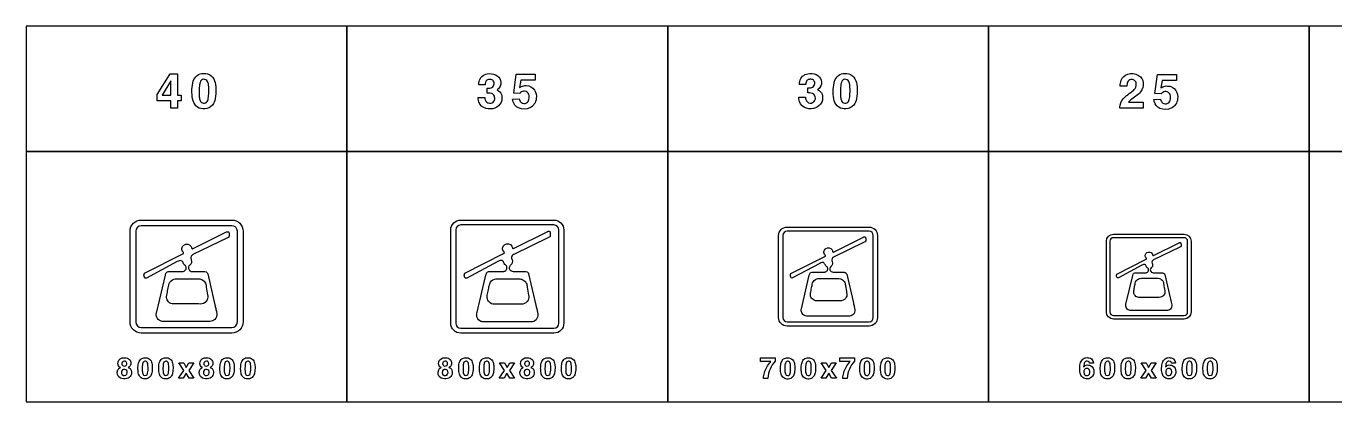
# Model space of a CAD drawing. Extents: x 0 to 18160, y 0 to 2655.
# Drawn here: x 0 to 9262, y 0 to 2655 of the extents above; entities that cross this region are included whole.
import ezdxf

# ---------------------------------------------------------------- set-up
doc = ezdxf.new("R2010")
doc.units = 0
doc.header["$MEASUREMENT"] = 0

msp = doc.modelspace()

# ---------------------------------------------------------------- linework, layer by layer
for points in [[(0, 1770), (2270, 1770), (2270, 2655), (0, 2655)], [(2270, 1770), (4540, 1770), (4540, 2655), (2270, 2655)], [(4540, 1770), (6810, 1770), (6810, 2655), (4540, 2655)], [(6810, 1770), (9080, 1770), (9080, 2655), (6810, 2655)], [(9080, 1770), (11350, 1770), (11350, 2655), (9080, 2655)], [(927.496, 2171.35), (1017.9, 2317.79), (1070.98, 2317.79), (1070.98, 2166.57), (1097.95, 2166.57), (1097.95, 2128.53), (1070.98, 2128.53), (1070.98, 2076.28), (1023.46, 2076.28), (1023.46, 2128.53), (927.496, 2128.53)], [(1023.46, 2269.13), (963.474, 2166.57), (1023.46, 2166.57)], [(0, 0), (2270, 0), (2270, 1770), (0, 1770)], [(2270, 0), (4540, 0), (4540, 1770), (2270, 1770)], [(4540, 0), (6810, 0), (6810, 1770), (4540, 1770)], [(6810, 0), (9080, 0), (9080, 1770), (6810, 1770)], [(9080, 0), (11350, 0), (11350, 1770), (9080, 1770)], [(1115.2, 221.769), (1080.08, 276.319), (1114.84, 276.319), (1133.11, 242.267), (1151.83, 276.319), (1185.98, 276.319), (1150.44, 222.29), (1186.95, 166.272), (1152.4, 166.272), (1132.54, 202.362), (1112.14, 166.272), (1077.99, 166.272)], [(3385.19, 221.769), (3350.07, 276.319), (3384.84, 276.319), (3403.11, 242.267), (3421.83, 276.319), (3455.97, 276.319), (3420.43, 222.29), (3456.95, 166.271), (3422.4, 166.271), (3402.54, 202.361), (3382.14, 166.271), (3347.99, 166.271)], [(5662.41, 221.387), (5627.29, 275.936), (5662.06, 275.936), (5680.33, 241.884), (5699.05, 275.936), (5733.19, 275.936), (5697.65, 221.908), (5734.17, 165.889), (5699.62, 165.889), (5679.76, 201.979), (5659.35, 165.889), (5625.21, 165.889)], [(7925.79, 221.523), (7890.67, 276.072), (7925.43, 276.072), (7943.7, 242.02), (7962.42, 276.072), (7996.57, 276.072), (7961.03, 222.044), (7997.54, 166.025), (7962.99, 166.025), (7943.13, 202.115), (7922.73, 166.025), (7888.58, 166.025)]]:
    msp.add_lwpolyline(points, close=True)
for points in [[(1173.29, 2191.65, -0.0563084), (1179.34, 2254.48, -0.130301), (1201.53, 2298.28, -0.174843), (1243.35, 2319.69, -0.147552), (1296.47, 2313.05, -0.192146), (1333.28, 2269.88, -0.0833996), (1342.52, 2212.85, -0.0545507), (1337.51, 2142.08, -0.116773), (1318.43, 2098, -0.221099), (1263.57, 2070.32, -0.162564), (1212.11, 2082.84, -0.174743), (1180.84, 2128.26, -0.0640867), (1173.37, 2186.95)], [(3199.84, 2150.87), (3246.2, 2150.87, 0.0411845), (3248.26, 2135.66, 0.335066), (3278.75, 2110.39, 0.276505), (3310.74, 2124.92, 0.158203), (3316.31, 2145.65, 0.0878221), (3313.34, 2161.57, 0.217575), (3294.82, 2178.43, 0.0882727), (3273.57, 2181.56), (3262.75, 2181.56), (3262.75, 2216.82, 0.0282129), (3282.34, 2217.42, 0.50028), (3309.32, 2262.91, 0.235001), (3290.79, 2277.96, 0.165496), (3265.12, 2275.67, 0.220849), (3250.9, 2259.12, 0.055705), (3248.02, 2240.92), (3203.2, 2240.92, -0.0488003), (3204.97, 2263.51, -0.30773), (3262.59, 2318.01, -0.146685), (3322.07, 2312.08, -0.469869), (3348.61, 2219.31, -0.0891152), (3336.57, 2207.54), (3332.3, 2204.54, -0.0245333), (3343.48, 2198.14, -0.202429), (3365.75, 2161.45, -0.422325), (3303.08, 2072, -0.154301), (3238.98, 2079.19, -0.287878), (3199.96, 2139.89, -0.0143877)], [(3442.43, 2139.57), (3489.39, 2141.35, 0.0452719), (3495.79, 2125.12, 0.0567733), (3500.53, 2118.25, 0.070207), (3504.95, 2114.77, 0.264984), (3540.97, 2112.87, 0.20748), (3558.38, 2135.98, 0.147389), (3557.24, 2174.01, 0.308532), (3527.86, 2195.42, 0.215743), (3498.08, 2185.19, 0.028781), (3492.71, 2178.95), (3450.09, 2180.96), (3467.91, 2315.64), (3601.95, 2315.64), (3601.95, 2273.77), (3501.51, 2273.77), (3492.55, 2221.76, -0.0211252), (3505.46, 2229.3, -0.121371), (3538.8, 2235.15, -0.244671), (3598.59, 2203.2, -0.173069), (3610.16, 2144.07, -0.256779), (3564.98, 2078.08, -0.199585), (3485.44, 2077.01, -0.245625), (3445.16, 2125.91, -0.0170062)], [(5469.08, 2152.28), (5515.45, 2152.28, 0.0411845), (5517.5, 2137.08, 0.335066), (5547.99, 2111.8, 0.276505), (5579.98, 2126.34, 0.158203), (5585.55, 2147.07, 0.0878221), (5582.59, 2162.99, 0.217575), (5564.07, 2179.85, 0.0882727), (5542.82, 2182.97), (5532, 2182.97), (5532, 2218.24, 0.0282129), (5551.59, 2218.83, 0.50028), (5578.56, 2264.33, 0.235001), (5560.04, 2279.38, 0.165496), (5534.37, 2277.09, 0.220849), (5520.15, 2260.54, 0.055705), (5517.27, 2242.33), (5472.44, 2242.33, -0.0488003), (5474.22, 2264.92, -0.30773), (5531.84, 2319.43, -0.146685), (5591.32, 2313.5, -0.469869), (5617.86, 2220.73, -0.0891152), (5605.81, 2208.96), (5601.55, 2205.96, -0.0245333), (5612.72, 2199.56, -0.202429), (5635, 2162.87, -0.422325), (5572.32, 2073.41, -0.154301), (5508.22, 2080.6, -0.287878), (5469.2, 2141.31, -0.0143877)], [(5711.68, 2191.65, -0.0563084), (5717.72, 2254.48, -0.130301), (5739.91, 2298.28, -0.174843), (5781.74, 2319.69, -0.147552), (5834.86, 2313.05, -0.192146), (5871.67, 2269.88, -0.0833996), (5880.91, 2212.85, -0.0545507), (5875.89, 2142.08, -0.116773), (5856.82, 2098, -0.221099), (5801.96, 2070.32, -0.162564), (5750.5, 2082.84, -0.174743), (5719.22, 2128.26, -0.0640867), (5711.76, 2186.95)], [(7741.06, 2074.79, -0.0640343), (7742.32, 2095.72, -0.161687), (7778.14, 2156.27, -0.0283718), (7819.97, 2188.65, 0.0545111), (7840.86, 2206.58, 0.192461), (7855.83, 2246.12, 0.234238), (7842.24, 2272.5, 0.196223), (7816.93, 2277.28, 0.252425), (7795.01, 2260.1, 0.0856617), (7790.86, 2243.08, 0.0202329), (7790.15, 2231.39), (7743.51, 2231.39, -0.0983795), (7749.55, 2272.7, -0.245047), (7795.72, 2315.83, -0.207102), (7872.69, 2307.49, -0.233443), (7905.15, 2255.16, -0.20961), (7886.99, 2190.98, -0.0785124), (7853.06, 2159.51, 0.0107372), (7817.24, 2133.72, 0.0665092), (7801.37, 2117.68), (7905.86, 2117.68), (7905.86, 2074.79)], [(1224.67, 2161.12, 0.0124589), (1225.19, 2154.8, 0.0668192), (1230.8, 2129.4, 0.615362), (1281.7, 2123.79, 0.0726881), (1287.15, 2136.83, 0.0588562), (1291.85, 2174.11, 0.0389037), (1290.23, 2241.09, 0.084671), (1283.64, 2264.43, 0.156013), (1272.18, 2276.6, 0.143208), (1256.47, 2279.56, 0.172584), (1240.71, 2273.36, 0.132565), (1230.76, 2257.8, 0.0498315), (1226.21, 2236.08, 0.0368731)], [(5763.06, 2161.12, 0.0124589), (5763.57, 2154.8, 0.0668192), (5769.18, 2129.4, 0.615362), (5820.09, 2123.79, 0.0726881), (5825.54, 2136.83, 0.0588562), (5830.24, 2174.11, 0.0389037), (5828.62, 2241.09, 0.084671), (5822.02, 2264.43, 0.156013), (5810.57, 2276.6, 0.143208), (5794.85, 2279.56, 0.172584), (5779.09, 2273.36, 0.132565), (5769.14, 2257.8, 0.0498315), (5764.6, 2236.08, 0.0368731)], [(7981.21, 2136.73), (8028.17, 2138.5, 0.0452719), (8034.56, 2122.27, 0.0567733), (8039.3, 2115.4, 0.070207), (8043.73, 2111.92, 0.264984), (8079.74, 2110.03, 0.20748), (8097.16, 2133.13, 0.147389), (8096.02, 2171.17, 0.308532), (8066.63, 2192.57, 0.215743), (8036.85, 2182.34, 0.028781), (8031.48, 2176.1), (7988.87, 2178.12), (8006.68, 2312.79), (8140.72, 2312.79), (8140.72, 2270.93), (8040.29, 2270.93), (8031.33, 2218.92, -0.0211252), (8044.24, 2226.46, -0.121371), (8077.57, 2232.3, -0.244671), (8137.37, 2200.35, -0.173069), (8148.94, 2141.23, -0.256779), (8103.76, 2075.23, -0.199585), (8024.22, 2074.17, -0.245625), (7983.93, 2123.06, -0.0170062)], [(814.997, 485, -0.414213), (734.997, 565), (734.997, 1205, -0.414213), (814.997, 1285), (1455, 1285, -0.414213), (1535, 1205), (1535, 565, -0.414213), (1455, 485)], [(814.997, 525), (1455, 525, 0.414213), (1495, 565), (1495, 1205, 0.414213), (1455, 1245), (814.997, 1245, 0.414213), (774.997, 1205), (774.997, 565, 0.414213)], [(3075, 485, -0.414213), (3005, 555), (3005, 1215, -0.414213), (3075, 1285), (3735, 1285, -0.414213), (3805, 1215), (3805, 555, -0.414213), (3735, 485)], [(3075, 520), (3735, 520, 0.414213), (3770, 555), (3770, 1215, 0.414213), (3735, 1250), (3075, 1250, 0.414213), (3040, 1215), (3040, 555, 0.414213)], [(3437.54, 1100.48, -0.089734), (3441.53, 1089.23, 0.0599803), (3442.27, 1085.81, 0.232535), (3444.29, 1083.83, 0.0888372), (3447.96, 1083.37), (3691.35, 1204.41), (3692.96, 1205.2, -0.18379), (3693.94, 1205.47), (3702.45, 1205.47, -0.217747), (3706.92, 1202.45, -0.156802), (3709.4, 1193.57), (3709.4, 1174.72, -0.0496587), (3707.51, 1167.65, -0.0698907), (3706.66, 1166.15), (3697.65, 1162.02), (3450.24, 1042.33), (3447.27, 1040.88, 0.110137), (3437.5, 1030.48, 0.229942), (3435.87, 1012.02, -0.0113679), (3438.58, 1004.72, -0.346562), (3428.92, 967.028, 0.46486), (3426.57, 928.962, 0.0627561), (3431.58, 925.292, 0.13001), (3446.52, 921.71), (3510.54, 921.71, -0.0317214), (3535.47, 921.08, -0.196986), (3552.45, 912.242, -0.0773603), (3556.12, 903.97), (3607.6, 683.438), (3609.84, 670.844, -0.0214022), (3616.83, 642.463, -0.0279869), (3622.02, 619.294, -0.218589), (3608.5, 579.341, -0.186966), (3572.21, 564.576), (3417.36, 564.576), (3241.65, 564.576, -0.10768), (3218.87, 568.484, -0.224393), (3191.86, 595.409, -0.130945), (3188.47, 619.947), (3189.41, 624.29), (3253.66, 895.566, -0.0184942), (3256.66, 907.53, -0.177315), (3263.5, 916.954, -0.128976), (3282.34, 921.689), (3343.38, 921.71, 0.00490154), (3377.52, 921.863, 0.0385774), (3381.51, 922.253, 0.572166), (3397.46, 963.408, -0.19556), (3380.6, 983.174, 0.322498), (3360.36, 999.173, 0.143378), (3347.31, 996.364), (3338.89, 991.718), (3118.38, 874.395, -0.0181521), (3115.51, 873.636, -0.398553), (3103.29, 879.921), (3103.09, 880.434, -0.223366), (3104.52, 908.887), (3379.04, 1047.96, 0.0490223), (3381.97, 1049.78, 0.451853), (3382.97, 1057.01, 0.0369129), (3382.1, 1058.42), (3381.69, 1058.97, -0.461702), (3385.97, 1110.69, -0.412814)], [(5385, 535, -0.414213), (5325, 595), (5325, 1175, -0.414213), (5385, 1235), (5965, 1235, -0.414213), (6025, 1175), (6025, 595, -0.414213), (5965, 535)], [(5385, 565), (5965, 565, 0.414213), (5995, 595), (5995, 1175, 0.414213), (5965, 1205), (5385, 1205, 0.414213), (5355, 1175), (5355, 595, 0.414213)], [(1167.2, 1098.22, -0.089734), (1171.15, 1087.08, 0.0599803), (1171.88, 1083.69, 0.232535), (1173.88, 1081.74, 0.0888372), (1177.51, 1081.29), (1418.34, 1201.05), (1419.93, 1201.83, -0.18379), (1420.9, 1202.1), (1429.32, 1202.1, -0.217747), (1433.74, 1199.11, -0.156802), (1436.19, 1190.33), (1436.19, 1171.67, -0.0496587), (1434.32, 1164.67, -0.0698907), (1433.49, 1163.19), (1424.57, 1159.11), (1179.76, 1040.68), (1176.82, 1039.24, 0.110137), (1167.15, 1028.95, 0.229942), (1165.54, 1010.68, -0.0113679), (1168.23, 1003.46, -0.346562), (1158.66, 966.165, 0.46486), (1156.34, 928.5, 0.0627561), (1161.3, 924.868, 0.13001), (1176.09, 921.324), (1239.43, 921.324, -0.0317214), (1264.1, 920.701, -0.196986), (1280.89, 911.955, -0.0773603), (1284.53, 903.77), (1335.47, 685.56), (1337.68, 673.099, -0.0214022), (1344.6, 645.016, -0.0279869), (1349.74, 622.091, -0.218589), (1336.35, 582.559, -0.186966), (1300.45, 567.949), (1147.23, 567.949), (973.371, 567.949, -0.10768), (950.832, 571.816, -0.224393), (924.105, 598.457, -0.130945), (920.752, 622.737), (921.68, 627.035), (985.256, 895.455, -0.0184942), (988.218, 907.293, -0.177315), (994.987, 916.618, -0.128976), (1013.64, 921.303), (1074.03, 921.324, 0.00490154), (1107.81, 921.475, 0.0385774), (1111.76, 921.861, 0.572166), (1127.54, 962.583, -0.19556), (1110.85, 982.141, 0.322498), (1090.83, 997.972, 0.143378), (1077.92, 995.191), (1069.59, 990.594), (851.398, 874.506, -0.0181521), (848.561, 873.755, -0.398553), (836.467, 879.974), (836.266, 880.482, -0.223366), (837.684, 908.636), (1109.31, 1046.24, 0.0490223), (1112.21, 1048.05, 0.451853), (1113.2, 1055.2, 0.0369129), (1112.34, 1056.6), (1111.93, 1057.13, -0.461702), (1116.17, 1108.31, -0.412814)], [(5703.46, 1073.55, -0.089734), (5706.95, 1063.71, 0.0599803), (5707.6, 1060.71, 0.232535), (5709.37, 1058.98, 0.0888372), (5712.58, 1058.58), (5925.55, 1164.48), (5926.95, 1165.17, -0.18379), (5927.81, 1165.41), (5935.26, 1165.41, -0.217747), (5939.17, 1162.77, -0.156802), (5941.34, 1155), (5941.34, 1138.51, -0.0496587), (5939.68, 1132.32, -0.0698907), (5938.94, 1131), (5931.06, 1127.39), (5714.57, 1022.67), (5711.97, 1021.39, 0.110137), (5703.42, 1012.29, 0.229942), (5702, 996.142, -0.0113679), (5704.37, 989.757, -0.346562), (5695.91, 956.775, 0.46486), (5693.86, 923.467, 0.0627561), (5698.25, 920.255, 0.13001), (5711.32, 917.121), (5767.33, 917.121, -0.0317214), (5789.15, 916.57, -0.196986), (5804, 908.837, -0.0773603), (5807.22, 901.599), (5852.27, 708.634), (5854.22, 697.614, -0.0214022), (5860.34, 672.78, -0.0279869), (5864.88, 652.508, -0.218589), (5853.05, 617.549, -0.186966), (5821.3, 604.629), (5685.81, 604.629), (5532.06, 604.629, -0.10768), (5512.13, 608.049, -0.224393), (5488.49, 631.607, -0.130945), (5485.53, 653.079), (5486.35, 656.879), (5542.57, 894.245, -0.0184942), (5545.19, 904.714, -0.177315), (5551.17, 912.96, -0.128976), (5567.66, 917.103), (5621.07, 917.121, 0.00490154), (5650.94, 917.255, 0.0385774), (5654.44, 917.596, 0.572166), (5668.39, 953.607, -0.19556), (5653.63, 970.902, 0.322498), (5635.93, 984.902, 0.143378), (5624.51, 982.443), (5617.14, 978.378), (5424.19, 875.72, -0.0181521), (5421.69, 875.056, -0.398553), (5410.9, 880.78, -0.223366), (5412.07, 905.901), (5652.27, 1027.59, 0.0490223), (5654.84, 1029.18, 0.451853), (5655.71, 1035.51, 0.0369129), (5654.95, 1036.75), (5654.59, 1037.22, -0.461702), (5658.33, 1082.48, -0.412814)], [(7695, 585, -0.414213), (7645, 635), (7645, 1135, -0.414213), (7695, 1185), (8195, 1185, -0.414213), (8245, 1135), (8245, 635, -0.414213), (8195, 585)], [(7695, 610), (8195, 610, 0.414213), (8220, 634.999), (8220, 1135, 0.414213), (8195, 1160), (7695, 1160, 0.414213), (7670, 1135), (7670, 634.999, 0.414213)], [(7969.39, 1046.61, -0.089734), (7972.39, 1038.18, 0.0599803), (7972.94, 1035.6, 0.232535), (7974.46, 1034.12, 0.0888372), (7977.21, 1033.78), (8159.75, 1124.56), (8160.96, 1125.15, -0.18379), (8161.69, 1125.35), (8168.08, 1125.35, -0.217747), (8171.43, 1123.09, -0.156802), (8173.29, 1116.43), (8173.29, 1102.29, -0.0496587), (8171.87, 1096.98, -0.0698907), (8171.24, 1095.86), (8164.48, 1092.77), (7978.92, 1003), (7976.69, 1001.91, 0.110137), (7969.36, 994.107, 0.229942), (7968.14, 980.265, -0.0113679), (7970.17, 974.792, -0.346562), (7962.93, 946.521, 0.46486), (7961.17, 917.972, 0.0627561), (7964.93, 915.219, 0.13001), (7976.13, 912.533), (8024.14, 912.533, -0.0317214), (8042.84, 912.06, -0.196986), (8055.57, 905.431, -0.0773603), (8058.33, 899.227), (8096.94, 733.829), (8098.62, 724.383, -0.0214022), (8103.86, 703.097, -0.0279869), (8107.75, 685.721, -0.218589), (8097.61, 655.756, -0.186966), (8070.4, 644.682), (7954.26, 644.682), (7822.48, 644.682, -0.10768), (7805.39, 647.613, -0.224393), (7785.13, 667.806, -0.130945), (7782.59, 686.211), (7783.3, 689.468), (7831.48, 892.925, -0.0184942), (7833.73, 901.898, -0.177315), (7838.86, 908.965, -0.128976), (7853, 912.517), (7898.77, 912.533, 0.00490154), (7924.38, 912.647, 0.0385774), (7927.37, 912.94, 0.572166), (7939.33, 943.806, -0.19556), (7926.69, 958.63, 0.322498), (7911.51, 970.63, 0.143378), (7901.72, 968.523), (7895.41, 965.038), (7730.02, 877.046, -0.0181521), (7727.87, 876.477, -0.398553), (7718.63, 881.383, -0.223366), (7719.63, 902.915), (7925.52, 1007.22, 0.0490223), (7927.72, 1008.58, 0.451853), (7928.46, 1014.01, 0.0369129), (7927.81, 1015.07), (7927.5, 1015.47, -0.461702), (7930.71, 1054.27, -0.412814)], [(994.156, 746.092, -0.0245981), (995.193, 754.369, 0.0109708), (1003, 794.625, -0.0308731), (1011.92, 835.243, -0.223089), (1045.39, 866.984, -0.068605), (1063.56, 868.942), (1209.12, 869.064, -0.072186), (1235.17, 866.932, -0.168093), (1264.8, 844.957, -0.107129), (1273.87, 817.307), (1274.89, 811.025, 0.00481733), (1283.69, 755.324), (1284.7, 750.271, -0.233492), (1274.66, 710.932, -0.248004), (1231.42, 691.181, 0.00459212), (1186.81, 691.389), (1043.4, 691.328, -0.214587), (1007.8, 707.522, -0.177562), (994.11, 736.473), (994.194, 742.032)], [(3262.66, 744.614, -0.0245981), (3263.71, 752.979, 0.0109708), (3271.6, 793.664, -0.0308731), (3280.61, 834.713, -0.223089), (3314.44, 866.793, -0.068605), (3332.8, 868.771), (3479.91, 868.894, -0.072186), (3506.23, 866.74, -0.168093), (3536.19, 844.531, -0.107129), (3545.35, 816.587), (3546.38, 810.238, 0.00481733), (3555.27, 753.944), (3556.29, 748.838, -0.233492), (3546.14, 709.08, -0.248004), (3502.44, 689.119, 0.00459212), (3457.36, 689.329), (3312.43, 689.268, -0.214587), (3276.45, 705.634, -0.177562), (3262.61, 734.893), (3262.7, 740.51)], [(5550.44, 762.162, -0.0245981), (5551.35, 769.482, 0.0109708), (5558.26, 805.081, -0.0308731), (5566.15, 840.999, -0.223089), (5595.74, 869.068, -0.068605), (5611.81, 870.8), (5740.53, 870.907, -0.072186), (5763.57, 869.022, -0.168093), (5789.77, 849.59, -0.107129), (5797.79, 825.138), (5798.7, 819.583, 0.00481733), (5806.47, 770.326), (5807.36, 765.858, -0.233492), (5798.49, 731.07, -0.248004), (5760.25, 713.604, 0.00459212), (5720.8, 713.788), (5593.99, 713.734, -0.214587), (5562.5, 728.055, -0.177562), (5550.4, 753.657), (5550.47, 758.572)], [(7838.23, 779.71, -0.0245981), (7839.02, 785.984, 0.0109708), (7844.94, 816.498, -0.0308731), (7851.7, 847.285, -0.223089), (7877.07, 871.344, -0.068605), (7890.84, 872.828), (8001.17, 872.92, -0.072186), (8020.91, 871.305, -0.168093), (8043.38, 854.648, -0.107129), (8050.25, 833.69), (8051.02, 828.928, 0.00481733), (8057.69, 786.708), (8058.45, 782.878, -0.233492), (8050.85, 753.06, -0.248004), (8018.07, 738.089, 0.00459212), (7984.26, 738.247), (7875.56, 738.201, -0.214587), (7848.57, 750.475, -0.177562), (7838.2, 772.42), (7838.26, 776.633)], [(667.968, 242.323, -0.0382282), (664.485, 243.627, -0.270406), (649.106, 267.703, -0.377372), (679.437, 309.622, -0.15371), (717.921, 307.513, -0.416366), (738.324, 258.058, -0.173733), (723.774, 243.674), (722.328, 242.987, -0.0479914), (731.997, 238.034, -0.173856), (743.608, 221.873, -0.440125), (712.542, 164.243, -0.184), (667.115, 168.106, -0.410286), (649.627, 226.897, -0.151435), (664.035, 240.357)], [(677.305, 267.821, 0.0587981), (678.182, 263.887, 0.18403), (685.267, 254.717, 0.217144), (702.684, 253.485, 0.192437), (710.883, 260.57, 0.157808), (712.542, 273.982, 0.166677), (707.968, 282.821, 0.173614), (695.954, 287.323, 0.2359), (681.001, 280.902, 0.184791)], [(791.138, 234.258, -0.0563084), (794.763, 271.959, -0.130301), (808.081, 298.238, -0.174843), (833.176, 311.082, -0.147552), (865.048, 307.101, -0.192146), (887.133, 281.2, -0.0833996), (892.678, 246.983, -0.0545507), (889.668, 204.518, -0.116773), (878.223, 178.073, -0.221099), (845.308, 161.461, -0.162564), (814.432, 168.973, -0.174743), (795.664, 196.224, -0.0640867), (791.185, 231.438)], [(821.967, 215.94, 0.0124589), (822.275, 212.148, 0.0668192), (825.64, 196.912, 0.615362), (856.185, 193.547, 0.0726881), (859.455, 201.367, 0.0588562), (862.275, 223.736, 0.0389037), (861.304, 263.926, 0.084671), (857.346, 277.93, 0.156013), (850.474, 285.229, 0.143208), (841.043, 287.006, 0.172584), (831.588, 283.286, 0.132565), (825.616, 273.949, 0.0498315), (822.891, 260.916, 0.0368731)], [(937.884, 234.248, -0.0563084), (941.51, 271.95, -0.130301), (954.827, 298.229, -0.174843), (979.922, 311.073, -0.147552), (1011.79, 307.092, -0.192146), (1033.88, 281.192, -0.0833996), (1039.42, 246.974, -0.0545507), (1036.41, 204.509, -0.116773), (1024.97, 178.064, -0.221099), (992.054, 161.452, -0.162564), (961.178, 168.964, -0.174743), (942.41, 196.215, -0.0640867), (937.931, 231.429)], [(968.713, 215.931, 0.0124589), (969.021, 212.139, 0.0668192), (972.386, 196.903, 0.615362), (1002.93, 193.538, 0.0726881), (1006.2, 201.358, 0.0588562), (1009.02, 223.727, 0.0389037), (1008.05, 263.917, 0.084671), (1004.09, 277.921, 0.156013), (997.22, 285.22, 0.143208), (987.789, 286.997, 0.172584), (978.334, 283.277, 0.132565), (972.363, 273.94, 0.0498315), (969.637, 260.907, 0.0368731)], [(1248.01, 242.296, -0.0382282), (1244.53, 243.599, -0.270406), (1229.15, 267.675, -0.377372), (1259.48, 309.594, -0.15371), (1297.96, 307.485, -0.416366), (1318.36, 258.03, -0.173733), (1303.82, 243.646), (1302.37, 242.959, -0.0479914), (1312.04, 238.007, -0.173856), (1323.65, 221.846, -0.440125), (1292.58, 164.215, -0.184), (1247.16, 168.078, -0.410286), (1229.67, 226.869, -0.151435), (1244.08, 240.329)], [(1257.35, 267.793, 0.0587981), (1258.22, 263.86, 0.18403), (1265.31, 254.689, 0.217144), (1282.73, 253.457, 0.192437), (1290.92, 260.542, 0.157808), (1292.58, 273.955, 0.166677), (1288.01, 282.793, 0.173614), (1276, 287.296, 0.2359), (1261.04, 280.874, 0.184791)], [(1371.18, 234.284, -0.0563084), (1374.8, 271.986, -0.130301), (1388.12, 298.265, -0.174843), (1413.22, 311.109, -0.147552), (1445.09, 307.128, -0.192146), (1467.17, 281.228, -0.0833996), (1472.72, 247.01, -0.0545507), (1469.71, 204.545, -0.116773), (1458.26, 178.1, -0.221099), (1425.35, 161.488, -0.162564), (1394.47, 169, -0.174743), (1375.71, 196.251, -0.0640867), (1371.23, 231.465)], [(1402.01, 215.967, 0.0124589), (1402.32, 212.175, 0.0668192), (1405.68, 196.939, 0.615362), (1436.23, 193.574, 0.0726881), (1439.5, 201.394, 0.0588562), (1442.32, 223.763, 0.0389037), (1441.34, 263.953, 0.084671), (1437.39, 277.957, 0.156013), (1430.52, 285.256, 0.143208), (1421.08, 287.033, 0.172584), (1411.63, 283.313, 0.132565), (1405.66, 273.976, 0.0498315), (1402.93, 260.943, 0.0368731)], [(1517.93, 234.312, -0.0563084), (1521.55, 272.013, -0.130301), (1534.87, 298.293, -0.174843), (1559.96, 311.136, -0.147552), (1591.84, 307.155, -0.192146), (1613.92, 281.255, -0.0833996), (1619.47, 247.037, -0.0545507), (1616.46, 204.573, -0.116773), (1605.01, 178.127, -0.221099), (1572.1, 161.516, -0.162564), (1541.22, 169.028, -0.174743), (1522.45, 196.279, -0.0640867), (1517.97, 231.492)], [(1548.75, 215.994, 0.0124589), (1549.06, 212.203, 0.0668192), (1552.43, 196.966, 0.615362), (1582.97, 193.601, 0.0726881), (1586.24, 201.421, 0.0588562), (1589.06, 223.791, 0.0389037), (1588.09, 263.98, 0.084671), (1584.13, 277.985, 0.156013), (1577.26, 285.283, 0.143208), (1567.83, 287.061, 0.172584), (1558.38, 283.34, 0.132565), (1552.4, 274.004, 0.0498315), (1549.68, 260.97, 0.0368731)], [(2937.96, 242.323, -0.0382282), (2934.48, 243.627, -0.270406), (2919.1, 267.702, -0.377372), (2949.43, 309.622, -0.15371), (2987.91, 307.513, -0.416366), (3008.32, 258.058, -0.173733), (2993.77, 243.674), (2992.32, 242.987, -0.0479914), (3001.99, 238.034, -0.173856), (3013.6, 221.873, -0.440125), (2982.54, 164.243, -0.184), (2937.11, 168.105, -0.410286), (2919.62, 226.897, -0.151435), (2934.03, 240.356)], [(2947.3, 267.821, 0.0587981), (2948.18, 263.887, 0.18403), (2955.26, 254.717, 0.217144), (2972.68, 253.485, 0.192437), (2980.88, 260.57, 0.157808), (2982.54, 273.982, 0.166677), (2977.96, 282.821, 0.173614), (2965.95, 287.323, 0.2359), (2951, 280.901, 0.184791)], [(3061.13, 234.257, -0.0563084), (3064.76, 271.959, -0.130301), (3078.07, 298.238, -0.174843), (3103.17, 311.082, -0.147552), (3135.04, 307.101, -0.192146), (3157.13, 281.2, -0.0833996), (3162.67, 246.982, -0.0545507), (3159.66, 204.518, -0.116773), (3148.22, 178.072, -0.221099), (3115.3, 161.461, -0.162564), (3084.43, 168.973, -0.174743), (3065.66, 196.224, -0.0640867), (3061.18, 231.437)], [(3091.96, 215.94, 0.0124589), (3092.27, 212.148, 0.0668192), (3095.63, 196.911, 0.615362), (3126.18, 193.546, 0.0726881), (3129.45, 201.366, 0.0588562), (3132.27, 223.736, 0.0389037), (3131.3, 263.926, 0.084671), (3127.34, 277.93, 0.156013), (3120.47, 285.229, 0.143208), (3111.04, 287.006, 0.172584), (3101.58, 283.286, 0.132565), (3095.61, 273.949, 0.0498315), (3092.89, 260.916, 0.0368731)], [(3207.88, 234.248, -0.0563084), (3211.5, 271.95, -0.130301), (3224.82, 298.229, -0.174843), (3249.92, 311.073, -0.147552), (3281.79, 307.092, -0.192146), (3303.87, 281.191, -0.0833996), (3309.42, 246.973, -0.0545507), (3306.41, 204.509, -0.116773), (3294.96, 178.063, -0.221099), (3262.05, 161.452, -0.162564), (3231.17, 168.964, -0.174743), (3212.4, 196.215, -0.0640867), (3207.93, 231.428)], [(3238.71, 215.931, 0.0124589), (3239.02, 212.139, 0.0668192), (3242.38, 196.902, 0.615362), (3272.93, 193.537, 0.0726881), (3276.2, 201.357, 0.0588562), (3279.02, 223.727, 0.0389037), (3278.04, 263.917, 0.084671), (3274.09, 277.921, 0.156013), (3267.21, 285.22, 0.143208), (3257.78, 286.997, 0.172584), (3248.33, 283.277, 0.132565), (3242.36, 273.94, 0.0498315), (3239.63, 260.907, 0.0368731)], [(3518, 242.296, -0.0382282), (3514.52, 243.599, -0.270406), (3499.14, 267.675, -0.377372), (3529.47, 309.594, -0.15371), (3567.96, 307.485, -0.416366), (3588.36, 258.03, -0.173733), (3573.81, 243.646), (3572.36, 242.959, -0.0479914), (3582.03, 238.007, -0.173856), (3593.64, 221.845, -0.440125), (3562.58, 164.215, -0.184), (3517.15, 168.078, -0.410286), (3499.66, 226.869, -0.151435), (3514.07, 240.329)], [(3527.34, 267.793, 0.0587981), (3528.22, 263.86, 0.18403), (3535.3, 254.689, 0.217144), (3552.72, 253.457, 0.192437), (3560.92, 260.542, 0.157808), (3562.58, 273.954, 0.166677), (3558, 282.793, 0.173614), (3545.99, 287.296, 0.2359), (3531.04, 280.874, 0.184791)], [(3641.17, 234.284, -0.0563084), (3644.8, 271.986, -0.130301), (3658.12, 298.265, -0.174843), (3683.21, 311.109, -0.147552), (3715.08, 307.128, -0.192146), (3737.17, 281.227, -0.0833996), (3742.71, 247.009, -0.0545507), (3739.7, 204.545, -0.116773), (3728.26, 178.099, -0.221099), (3695.34, 161.488, -0.162564), (3664.47, 169, -0.174743), (3645.7, 196.251, -0.0640867), (3641.22, 231.464)], [(3672, 215.967, 0.0124589), (3672.31, 212.175, 0.0668192), (3675.68, 196.938, 0.615362), (3706.22, 193.573, 0.0726881), (3709.49, 201.393, 0.0588562), (3712.31, 223.763, 0.0389037), (3711.34, 263.952, 0.084671), (3707.38, 277.957, 0.156013), (3700.51, 285.256, 0.143208), (3691.08, 287.033, 0.172584), (3681.62, 283.313, 0.132565), (3675.65, 273.976, 0.0498315), (3672.93, 260.943, 0.0368731)], [(3787.92, 234.312, -0.0563084), (3791.54, 272.013, -0.130301), (3804.86, 298.293, -0.174843), (3829.96, 311.136, -0.147552), (3861.83, 307.155, -0.192146), (3883.91, 281.255, -0.0833996), (3889.46, 247.037, -0.0545507), (3886.45, 204.572, -0.116773), (3875, 178.127, -0.221099), (3842.09, 161.515, -0.162564), (3811.21, 169.027, -0.174743), (3792.45, 196.278, -0.0640867), (3787.97, 231.492)], [(3818.75, 215.994, 0.0124589), (3819.06, 212.203, 0.0668192), (3822.42, 196.966, 0.615362), (3852.97, 193.601, 0.0726881), (3856.24, 201.421, 0.0588562), (3859.06, 223.79, 0.0389037), (3858.09, 263.98, 0.084671), (3854.13, 277.985, 0.156013), (3847.26, 285.283, 0.143208), (3837.82, 287.06, 0.172584), (3828.37, 283.34, 0.132565), (3822.4, 274.003, 0.0498315), (3819.67, 260.97, 0.0368731)], [(5197.97, 311.538), (5301.72, 311.538), (5301.72, 287.747, 0.17337), (5248.52, 165.709), (5218.19, 165.709, -0.0554097), (5224.99, 205.33, -0.10295), (5266.79, 281.111), (5270.2, 285.353), (5197.97, 285.353)], [(5338.35, 233.875, -0.0563084), (5341.98, 271.576, -0.130301), (5355.29, 297.856, -0.174843), (5380.39, 310.699, -0.147552), (5412.26, 306.718, -0.192146), (5434.35, 280.818, -0.0833996), (5439.89, 246.6, -0.0545507), (5436.88, 204.135, -0.116773), (5425.44, 177.69, -0.221099), (5392.52, 161.079, -0.162564), (5361.65, 168.591, -0.174743), (5342.88, 195.842, -0.0640867), (5338.4, 231.055)], [(5369.18, 215.557, 0.0124589), (5369.49, 211.766, 0.0668192), (5372.85, 196.529, 0.615362), (5403.4, 193.164, 0.0726881), (5406.67, 200.984, 0.0588562), (5409.49, 223.354, 0.0389037), (5408.52, 263.543, 0.084671), (5404.56, 277.548, 0.156013), (5397.69, 284.846, 0.143208), (5388.26, 286.624, 0.172584), (5378.8, 282.903, 0.132565), (5372.83, 273.567, 0.0498315), (5370.1, 260.534, 0.0368731)], [(5485.1, 233.866, -0.0563084), (5488.72, 271.567, -0.130301), (5502.04, 297.847, -0.174843), (5527.14, 310.69, -0.147552), (5559.01, 306.709, -0.192146), (5581.09, 280.809, -0.0833996), (5586.64, 246.591, -0.0545507), (5583.63, 204.126, -0.116773), (5572.18, 177.681, -0.221099), (5539.27, 161.07, -0.162564), (5508.39, 168.582, -0.174743), (5489.62, 195.833, -0.0640867), (5485.14, 231.046)], [(5515.93, 215.548, 0.0124589), (5516.23, 211.757, 0.0668192), (5519.6, 196.52, 0.615362), (5550.14, 193.155, 0.0726881), (5553.41, 200.975, 0.0588562), (5556.23, 223.345, 0.0389037), (5555.26, 263.534, 0.084671), (5551.31, 277.539, 0.156013), (5544.43, 284.837, 0.143208), (5535, 286.615, 0.172584), (5525.55, 282.894, 0.132565), (5519.58, 273.558, 0.0498315), (5516.85, 260.525, 0.0368731)], [(5759.16, 311.51), (5862.9, 311.51), (5862.9, 287.719, 0.17337), (5809.7, 165.681), (5779.37, 165.681, -0.0554097), (5786.17, 205.302, -0.10295), (5827.97, 281.084), (5831.39, 285.325), (5759.16, 285.325)], [(5899.54, 233.902, -0.0563084), (5903.16, 271.603, -0.130301), (5916.48, 297.883, -0.174843), (5941.57, 310.726, -0.147552), (5973.45, 306.745, -0.192146), (5995.53, 280.845, -0.0833996), (6001.08, 246.627, -0.0545507), (5998.07, 204.162, -0.116773), (5986.62, 177.717, -0.221099), (5953.71, 161.106, -0.162564), (5922.83, 168.617, -0.174743), (5904.06, 195.869, -0.0640867), (5899.58, 231.082)], [(5930.36, 215.584, 0.0124589), (5930.67, 211.793, 0.0668192), (5934.04, 196.556, 0.615362), (5964.58, 193.191, 0.0726881), (5967.85, 201.011, 0.0588562), (5970.67, 223.38, 0.0389037), (5969.7, 263.57, 0.084671), (5965.74, 277.575, 0.156013), (5958.87, 284.873, 0.143208), (5949.44, 286.651, 0.172584), (5939.99, 282.93, 0.132565), (5934.01, 273.594, 0.0498315), (5931.29, 260.56, 0.0368731)], [(6046.28, 233.929, -0.0563084), (6049.91, 271.631, -0.130301), (6063.22, 297.91, -0.174843), (6088.32, 310.754, -0.147552), (6120.19, 306.773, -0.192146), (6142.28, 280.872, -0.0833996), (6147.82, 246.654, -0.0545507), (6144.81, 204.19, -0.116773), (6133.37, 177.744, -0.221099), (6100.45, 161.133, -0.162564), (6069.58, 168.645, -0.174743), (6050.81, 195.896, -0.0640867), (6046.33, 231.109)], [(6077.11, 215.612, 0.0124589), (6077.42, 211.82, 0.0668192), (6080.78, 196.583, 0.615362), (6111.33, 193.218, 0.0726881), (6114.6, 201.038, 0.0588562), (6117.42, 223.408, 0.0389037), (6116.45, 263.597, 0.084671), (6112.49, 277.602, 0.156013), (6105.62, 284.901, 0.143208), (6096.19, 286.678, 0.172584), (6086.73, 282.958, 0.132565), (6080.76, 273.621, 0.0498315), (6078.04, 260.588, 0.0368731)], [(7553.86, 273.901), (7525.61, 273.901, 0.0333099), (7523.62, 279.233, 0.308433), (7507.89, 287.93, 0.256298), (7491.16, 277.717, 0.0718547), (7486.8, 266.674, 0.0422837), (7483.79, 247.859, -0.0343264), (7495.07, 255.821, -0.198215), (7524.83, 258.546, -0.294049), (7555.09, 226.603, -0.195966), (7547.53, 181.769, -0.251599), (7509.24, 161.911, -0.162734), (7477.67, 171.224, -0.142524), (7461.25, 194.636, -0.0867955), (7455.85, 229.162, -0.0561633), (7459.19, 267.835, -0.143087), (7476.02, 299.778, -0.165016), (7500.4, 311.366, -0.137094), (7531.63, 307.598, -0.238813), (7552.18, 282.1, -0.0169871)], [(7601.73, 234.02, -0.0563084), (7605.35, 271.721, -0.130301), (7618.67, 298.001, -0.174843), (7643.77, 310.845, -0.147552), (7675.64, 306.864, -0.192146), (7697.72, 280.963, -0.0833996), (7703.27, 246.745, -0.0545507), (7700.26, 204.281, -0.116773), (7688.81, 177.835, -0.221099), (7655.9, 161.224, -0.162564), (7625.02, 168.736, -0.174743), (7606.25, 195.987, -0.0640867), (7601.78, 231.2)], [(7632.56, 215.702, 0.0124589), (7632.86, 211.911, 0.0668192), (7636.23, 196.674, 0.615362), (7666.78, 193.309, 0.0726881), (7670.05, 201.129, 0.0588562), (7672.86, 223.499, 0.0389037), (7671.89, 263.688, 0.084671), (7667.94, 277.693, 0.156013), (7661.06, 284.992, 0.143208), (7651.63, 286.769, 0.172584), (7642.18, 283.048, 0.132565), (7636.21, 273.712, 0.0498315), (7633.48, 260.679, 0.0368731)], [(7748.47, 234.02, -0.0563084), (7752.1, 271.721, -0.130301), (7765.42, 298.001, -0.174843), (7790.51, 310.845, -0.147552), (7822.38, 306.864, -0.192146), (7844.47, 280.963, -0.0833996), (7850.01, 246.745, -0.0545507), (7847, 204.281, -0.116773), (7835.56, 177.835, -0.221099), (7802.64, 161.224, -0.162564), (7771.77, 168.736, -0.174743), (7753, 195.987, -0.0640867), (7748.52, 231.2)], [(7779.3, 215.702, 0.0124589), (7779.61, 211.911, 0.0668192), (7782.98, 196.674, 0.615362), (7813.52, 193.309, 0.0726881), (7816.79, 201.129, 0.0588562), (7819.61, 223.499, 0.0389037), (7818.64, 263.688, 0.084671), (7814.68, 277.693, 0.156013), (7807.81, 284.992, 0.143208), (7798.38, 286.769, 0.172584), (7788.92, 283.048, 0.132565), (7782.95, 273.712, 0.0498315), (7780.23, 260.679, 0.0368731)], [(8133.77, 273.892), (8105.52, 273.892, 0.0333099), (8103.53, 279.224, 0.308433), (8087.8, 287.92, 0.256298), (8071.07, 277.707, 0.0718547), (8066.71, 266.664, 0.0422837), (8063.7, 247.849, -0.0343264), (8074.98, 255.811, -0.198215), (8104.74, 258.536, -0.294049), (8135, 226.593, -0.195966), (8127.44, 181.759, -0.251599), (8089.15, 161.901, -0.162734), (8057.58, 171.214, -0.142524), (8041.16, 194.627, -0.0867955), (8035.76, 229.153, -0.0561633), (8039.1, 267.826, -0.143087), (8055.93, 299.769, -0.165016), (8080.31, 311.356, -0.137094), (8111.54, 307.589, -0.238813), (8132.09, 282.091, -0.0169871)], [(8181.64, 234.038, -0.0563084), (8185.26, 271.739, -0.130301), (8198.58, 298.019, -0.174843), (8223.68, 310.862, -0.147552), (8255.55, 306.881, -0.192146), (8277.63, 280.981, -0.0833996), (8283.18, 246.763, -0.0545507), (8280.17, 204.298, -0.116773), (8268.72, 177.853, -0.221099), (8235.81, 161.242, -0.162564), (8204.93, 168.753, -0.174743), (8186.16, 196.005, -0.0640867), (8181.69, 231.218)], [(8212.47, 215.72, 0.0124589), (8212.78, 211.929, 0.0668192), (8216.14, 196.692, 0.615362), (8246.69, 193.327, 0.0726881), (8249.96, 201.147, 0.0588562), (8252.78, 223.516, 0.0389037), (8251.8, 263.706, 0.084671), (8247.85, 277.711, 0.156013), (8240.97, 285.009, 0.143208), (8231.54, 286.787, 0.172584), (8222.09, 283.066, 0.132565), (8216.12, 273.73, 0.0498315), (8213.39, 260.696, 0.0368731)], [(8328.38, 234.065, -0.0563084), (8332.01, 271.767, -0.130301), (8345.33, 298.046, -0.174843), (8370.42, 310.89, -0.147552), (8402.29, 306.909, -0.192146), (8424.38, 281.008, -0.0833996), (8429.92, 246.79, -0.0545507), (8426.92, 204.326, -0.116773), (8415.47, 177.88, -0.221099), (8382.55, 161.269, -0.162564), (8351.68, 168.781, -0.174743), (8332.91, 196.032, -0.0640867), (8328.43, 231.245)], [(8359.21, 215.748, 0.0124589), (8359.52, 211.956, 0.0668192), (8362.89, 196.719, 0.615362), (8393.43, 193.354, 0.0726881), (8396.7, 201.174, 0.0588562), (8399.52, 223.544, 0.0389037), (8398.55, 263.733, 0.084671), (8394.59, 277.738, 0.156013), (8387.72, 285.037, 0.143208), (8378.29, 286.814, 0.172584), (8368.84, 283.094, 0.132565), (8362.86, 273.757, 0.0498315), (8360.14, 260.724, 0.0368731)], [(674.84, 207.087, 0.0490068), (675.765, 200.38, 0.121824), (679.864, 191.992, 0.229649), (696.878, 185.641, 0.256774), (712.873, 195.57, 0.178638), (714.674, 215.12, 0.196143), (706.475, 226.186, 0.197496), (689.082, 228.271, 0.222887), (677.163, 219.006, 0.124888)], [(1254.88, 207.059, 0.0490068), (1255.81, 200.353, 0.121824), (1259.91, 191.964, 0.229649), (1276.92, 185.613, 0.256774), (1292.91, 195.542, 0.178638), (1294.72, 215.092, 0.196143), (1286.52, 226.158, 0.197496), (1269.12, 228.244, 0.222887), (1257.2, 218.978, 0.124888)], [(2944.83, 207.086, 0.0490068), (2945.76, 200.38, 0.121824), (2949.86, 191.992, 0.229649), (2966.87, 185.641, 0.256774), (2982.87, 195.57, 0.178638), (2984.67, 215.12, 0.196143), (2976.47, 226.186, 0.197496), (2959.08, 228.271, 0.222887), (2947.16, 219.006, 0.124888)], [(3524.88, 207.059, 0.0490068), (3525.8, 200.352, 0.121824), (3529.9, 191.964, 0.229649), (3546.91, 185.613, 0.256774), (3562.91, 195.542, 0.178638), (3564.71, 215.092, 0.196143), (3556.51, 226.158, 0.197496), (3539.12, 228.243, 0.222887), (3527.2, 218.978, 0.124888)], [(7485.38, 212.1, 0.0641861), (7486.63, 201.84, 0.139351), (7492.27, 191.745, 0.240104), (7510.16, 186.129, 0.267924), (7524.24, 196.247, 0.140614), (7527.13, 216.603, 0.112774), (7523.2, 227.693, 0.271024), (7505.59, 236.271, 0.294594), (7487.58, 224.423, 0.0908659)], [(8065.29, 212.091, 0.0641861), (8066.54, 201.83, 0.139351), (8072.18, 191.736, 0.240104), (8090.07, 186.119, 0.267924), (8104.15, 196.238, 0.140614), (8107.04, 216.593, 0.112774), (8103.11, 227.683, 0.271024), (8085.5, 236.262, 0.294594), (8067.49, 224.413, 0.0908659)]]:
    msp.add_lwpolyline(points, format="xyb", close=True)

doc.saveas('drawing.dxf')
